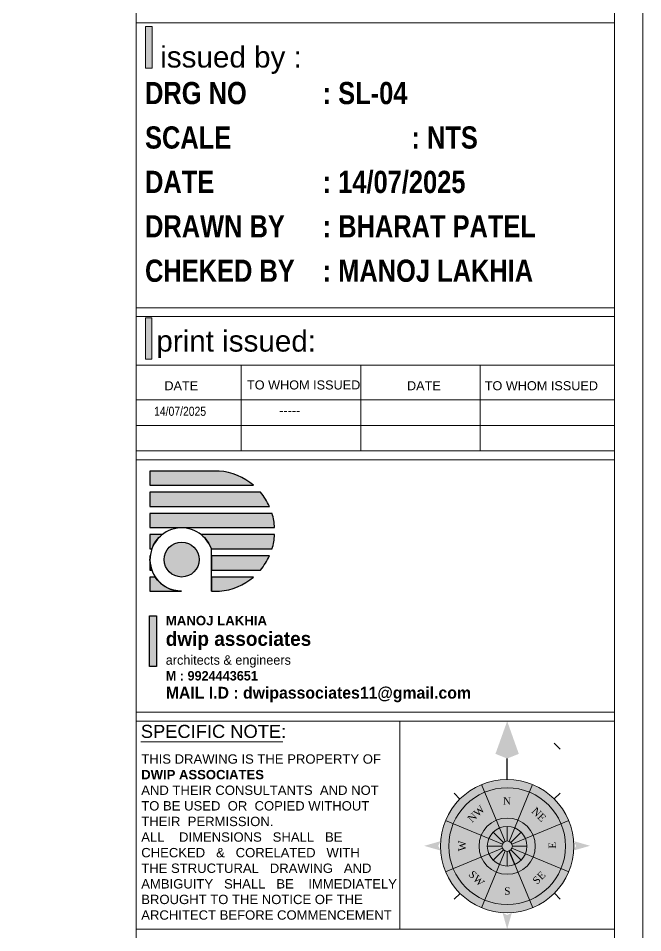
# Model space of a CAD drawing. Header units: millimetres. Extents: x 56222 to 162971, y -175692 to -121287.
# Drawn here: x 159801.9 to 159957.4, y -175217 to -174989.3 of the extents above; entities that cross this region are included whole.
import ezdxf
from ezdxf.enums import TextEntityAlignment as Align

# ---------------------------------------------------------------- set-up
doc = ezdxf.new("R2010")
doc.units = ezdxf.units.MM
doc.header["$MEASUREMENT"] = 0
for name, color, linetype, lineweight in [('plot boundary', 26, 'Continuous', 30), ('STAIRCASE', 45, 'Continuous', 25), ('X_SHEET', 7, 'Continuous', 9)]:
    doc.layers.add(name, color=color, linetype=linetype, lineweight=lineweight)
doc.styles.add("Cn_BT_0'-0", font='swissc.ttf')
doc.styles.add('DUTCH801', font='dutcheb.ttf', dxfattribs={"height": 6.5})
doc.styles.add('KATHA', font='swissc.ttf')
doc.styles.get("Standard").update_dxf_attribs({"font": 'arial.ttf', "height": 6})

# ---------------------------------------------------------------- blocks, each defined once
blk = doc.blocks.new('NORTH')
h = blk.add_hatch(color=9)
h.set_gradient(color1=(201, 201, 201), color2=(237, 237, 237), one_color=1, tint=0.9300000071525574, name='SPHERICAL')
edge = h.paths.add_edge_path()
edge.add_arc((329168.3621632035, -156620.0577519589), 24.14051075117318, 0, 360)
at = {"layer": 'X_SHEET'}
for color, points in [(224, [(329168.3937840788, -156574.8264257577), (329168.3734990569, -156588.3563374316), (329164.1479372866, -156586.6587594029)]), (230, [(329172.604132083, -156586.6714375416), (329168.3734990569, -156588.3563374316), (329168.3937840788, -156574.8264257577)]), (47, [(329165.3133689479, -156601.9569072046), (329168.3621632043, -156598.9172412079), (329171.4018292008, -156601.9660354646)]), (47, [(329153.429538835, -156609.3919497874), (329153.4359934898, -156605.0867582552), (329157.7411850221, -156605.0932129096)]), (47, [(329179.0279653758, -156605.1251275897), (329183.333156908, -156605.1315822445), (329183.3267022532, -156609.4367737767)]), (47, [(329147.2216738365, -156620.0292261466), (329150.2704680939, -156616.9895601498), (329150.2613398336, -156623.078020403)]), (47, [(329186.4538796975, -156623.0974179562), (329186.4630079575, -156617.0089577027), (329189.502673954, -156620.0577519591)]), (224, [(329143.4240205843, -156619.9287936278), (329144.2671044365, -156618.2362868549), (329138.3503037065, -156619.9364005112)]), (230, [(329144.2721756926, -156621.6187647733), (329143.4240205843, -156619.9287936278), (329138.3503037065, -156619.9364005112)]), (230, [(329192.4521507145, -156621.6187647733), (329193.3003058228, -156619.9287936278), (329198.3740227006, -156619.9364005112)]), (224, [(329193.3003058228, -156619.9287936278), (329192.4572219706, -156618.2362868549), (329198.3740227006, -156619.9364005112)]), (47, [(329153.3911695001, -156634.9839216731), (329153.3976241551, -156630.6787301413), (329157.6963610327, -156634.9903763278)]), (47, [(329178.9831413864, -156635.0222910077), (329183.2947875729, -156630.7235541302), (329183.2883329185, -156635.0287456625)]), (47, [(329171.3792621133, -156638.1585729527), (329165.2908018605, -156638.149444693), (329168.3304678571, -156641.1982389501)]), (230, [(329166.6755984594, -156644.1335473365), (329168.3655696049, -156644.9817024448), (329168.3579627215, -156650.0554193226)]), (224, [(329168.3655696049, -156644.9817024448), (329170.0580763778, -156644.1386185926), (329168.3579627215, -156650.0554193226)])]:
    blk.add_hatch(color=color, dxfattribs=at).paths.add_polyline_path(points)
at = {"color": 254, "lineweight": 5}
for p, q in [((329185.432082057, -156582.8466500555), (329187.5534024005, -156584.9679703991)), ((329168.3621632035, -156618.1806475668), (329168.3621632035, -156612.8824246743)), ((329167.0348499589, -156618.7304387143), (329163.2884406234, -156614.9840293787)), ((329169.6894764482, -156618.7304387143), (329173.4358857837, -156614.9840293787)), ((329166.4850588114, -156620.0577519589), (329161.186835919, -156620.0577519589)), ((329170.2392675956, -156620.0577519589), (329175.5374904882, -156620.0577519589)), ((329167.0348499589, -156621.3850652036), (329163.2884406234, -156625.1314745391)), ((329168.3621632035, -156621.934856351), (329168.3621632035, -156627.2330792435)), ((329169.6894764482, -156621.3850652036), (329173.4358857837, -156625.1314745391))]:
    blk.add_line(p, q, dxfattribs=at)
at = {"color": 250, "lineweight": 9}
for p, q in [((329151.3035802034, -156602.9878331054), (329149.1822598599, -156600.8665127618)), ((329167.6438264519, -156618.3235336306), (329159.1239896908, -156597.7548281713)), ((329169.0804999553, -156618.3235336306), (329177.6003367161, -156597.7548281712)), ((329185.432082057, -156602.9878331054), (329187.5534024005, -156600.8665127618)), ((329146.0592394161, -156610.8195784457), (329166.6279448753, -156619.3394152072)), ((329170.0963815318, -156619.3394152072), (329190.665086991, -156610.8195784457)), ((329146.0592394161, -156629.2959254722), (329166.6279448753, -156620.7760887106)), ((329170.0963815318, -156620.7760887106), (329190.665086991, -156629.2959254722)), ((329159.1239896906, -156642.3606757465), (329167.643826452, -156621.7919702872)), ((329177.6003367164, -156642.3606757465), (329169.0804999552, -156621.7919702872)), ((329151.3035802034, -156637.1276708124), (329149.1822598599, -156639.248991156)), ((329185.432082057, -156637.1276708124), (329187.5534024005, -156639.248991156))]:
    blk.add_line(p, q, dxfattribs=at)
at = {"color": 1}
blk.add_line((329171.108042077, -156626.6868899763), (329169.0804999553, -156621.7919702872), dxfattribs=at)
at = {"lineweight": 9}
for radius in [24.14051075117318, 21.14051075117984, 10.17532728460417, 7.17532728461083, 1.877104392100591]:
    blk.add_circle((329168.3621632035, -156620.0577519589), radius, dxfattribs=at)
at = {"layer": 'X_SHEET', "color": 29, "linetype": 'Continuous', "lineweight": 25}
blk.add_line((329168.3621632035, -156595.9172412077), (329168.3734990569, -156588.3563374316), dxfattribs=at)
at = {"layer": 'X_SHEET', "color": 26, "linetype": 'ByBlock', "lineweight": -2, "style": 'DUTCH801'}
for s, rotation, p in [('N', 359.9140980894007, (329168.303544484, -156602.3570721998)), ('NW', 44.91409808832454, (329156.1914607405, -156607.3916111174)), ('SE', 44.91409808832454, (329178.9328209858, -156630.5113682479)), ('S', 359.9140980894007, (329168.4133798605, -156634.9479959616))]:
    blk.add_text(s, height=2.7, rotation=rotation, dxfattribs=at).set_placement(p, align=Align.TOP_CENTER)
for s, rotation, p in [('NE', 314.9140980888976, (329178.9289929538, -156609.5513213008)), ('W', 89.91409808963222, (329153.4522928761, -156619.9590685183)), ('E', 89.91409808963222, (329186.0556431458, -156619.7610153191)), ('SW', 314.9140980888976, (329156.3279463934, -156632.6537724308))]:
    blk.add_text(s, height=2.7, rotation=rotation, dxfattribs=at).set_placement(p, align=Align.CENTER)
blk = doc.blocks.new('logo')
at = {"layer": 'STAIRCASE', "linetype": 'Continuous', "ltscale": 15}
h = blk.add_hatch(color=0, dxfattribs=at)
edge = h.paths.add_edge_path()
edge.add_line((52190.17701092365, -8438.837444591703), (52131.53455873378, -8438.837444591703))
edge.add_line((52131.53455873378, -8438.837444591703), (52131.53455873378, -8450.837444591703))
edge.add_line((52131.53455873378, -8450.837444591703), (52219.13353665334, -8450.837444591703))
edge.add_arc((52186.07938607487, -8489.66187546931), 50.98934499907119, 49.58975698155604, 85.39060465791819)
edge = h.paths.add_edge_path()
edge.add_line((52225.03581458451, -8456.763395546865), (52131.53455873378, -8456.763395546865))
edge.add_line((52131.53455873378, -8456.763395546865), (52131.53455873378, -8468.763395546865))
edge.add_line((52131.53455873378, -8468.763395546865), (52232.58924352859, -8468.763395546865))
edge.add_arc((52186.07938607487, -8489.66187546932), 50.98934499907353, 24.19602448674761, 40.1808997135473)
edge = h.paths.add_edge_path()
edge.add_line((52234.82091538775, -8474.689346502026), (52131.53455873378, -8474.689346502026))
edge.add_line((52131.53455873378, -8474.689346502026), (52131.53455873378, -8486.689346502026))
edge.add_line((52131.53455873378, -8486.689346502026), (52236.98201248032, -8486.689346502026))
edge.add_arc((52186.07938607487, -8489.661875469319), 50.98934499907579, 3.342070423068783, 17.07602453624784)
edge = h.paths.add_edge_path()
edge.add_line((52236.98312466052, -8492.615297457187), (52174.84297450418, -8492.615297457187))
edge.add_arc((52158.31490960281, -8513.686848498464), 26.78035086904048, 19.80006977347449, 51.890136656870425, ccw=False)
edge.add_line((52183.51201567423, -8504.615297457187), (52234.82678061332, -8504.615297457187))
edge.add_arc((52186.07938607487, -8489.66187546931), 50.98934499906755, 342.9464344103156, 356.6794360763926)
edge = h.paths.add_edge_path()
edge.add_line((52232.59782423588, -8510.541248412348), (52183.51201567423, -8510.541248412348))
edge.add_line((52183.51201567423, -8510.541248412348), (52183.51201567423, -8522.541248412348))
edge.add_line((52183.51201567423, -8522.541248412348), (52225.0519422947, -8522.541248412348))
edge.add_arc((52186.07938607487, -8489.66187546933), 50.98934499906079, 319.847196360396, 335.8275113473365)
edge = h.paths.add_edge_path()
edge.add_line((52219.15596601582, -8528.46719936751), (52183.51201567423, -8528.46719936751))
edge.add_line((52183.51201567423, -8528.46719936751), (52183.51201567423, -8540.46719936751))
edge.add_line((52183.51201567423, -8540.46719936751), (52190.40747653529, -8540.46719936751))
edge.add_arc((52186.07938607487, -8489.661875469317), 50.98934499906522, 274.8692539683935, 310.44335165766)
edge = h.paths.add_edge_path()
edge.add_line((52135.98268130251, -8528.46719936751), (52131.53455873377, -8528.46719936751))
edge.add_line((52131.53455873377, -8528.46719936751), (52131.53455873377, -8540.46719936751))
edge.add_line((52131.53455873377, -8540.46719936751), (52158.31490960281, -8540.46719936751))
edge.add_arc((52158.31490960281, -8513.686848498468), 26.78035086904129, 213.4981649148924, 270, ccw=False)
edge = h.paths.add_edge_path()
edge.add_line((52131.53455873377, -8513.686848498492), (52131.53455873377, -8522.541248412348))
edge.add_line((52131.53455873377, -8522.541248412348), (52133.04067776811, -8522.541248412348))
edge.add_arc((52158.31490960281, -8513.686848498477), 26.78035086904143, 180.0000000000311, 199.3070467286024, ccw=False)
edge = h.paths.add_edge_path()
edge.add_line((52131.71994028967, -8510.541248412348), (52131.53455873377, -8510.541248412348))
edge.add_line((52131.53455873377, -8510.541248412348), (52131.53455873377, -8513.686848498484))
edge.add_arc((52158.31490960281, -8513.686848498512), 26.78035086904129, 173.2545084101257, 179.9999999999416, ccw=False)
edge = h.paths.add_edge_path()
edge.add_line((52141.78684470145, -8492.615297457187), (52131.53455873378, -8492.615297457187))
edge.add_line((52131.53455873378, -8492.615297457187), (52131.53455873377, -8504.615297457187))
edge.add_line((52131.53455873377, -8504.615297457187), (52133.11780353139, -8504.615297457187))
edge.add_arc((52158.31490960281, -8513.686848498464), 26.7803508690404, 128.1098633431295, 160.1999302265254, ccw=False)
edge = h.paths.add_edge_path()
edge.add_arc((52158.31490960281, -8513.686848498468), 14.78035086904056, 0, 360)
at = {"layer": 'STAIRCASE', "color": 0, "linetype": 'Continuous', "ltscale": 15}
blk.add_line((52183.51201567423, -8540.46719936751), (52183.51201567423, -8504.615297457187), dxfattribs=at)
for points in [[(52190.17701092365, -8438.837444591703), (52131.53455873378, -8438.837444591703), (52131.53455873378, -8450.837444591703), (52219.13353665334, -8450.837444591703, 0.157493798181066)], [(52225.03581458451, -8456.763395546865), (52131.53455873378, -8456.763395546865), (52131.53455873378, -8468.763395546865), (52232.58924352859, -8468.763395546865, 0.06986049528061673)], [(52234.82091538775, -8474.689346502026), (52131.53455873378, -8474.689346502026), (52131.53455873378, -8486.689346502026), (52236.98201248032, -8486.689346502026, 0.05999751561566156)], [(52141.78684470145, -8492.615297457187), (52131.53455873378, -8492.615297457187), (52131.53455873377, -8504.615297457187), (52133.11780353139, -8504.615297457187, -0.1409416100228862)], [(52236.98312466052, -8492.615297457187), (52174.84297450418, -8492.615297457187, -0.1409416100228862), (52183.51201567423, -8504.615297457187), (52234.82678061332, -8504.615297457187, 0.05999334482245701)], [(52131.71994028967, -8510.541248412348), (52131.53455873377, -8510.541248412348), (52131.53455873377, -8513.686848498484, -0.02944126149860299)], [(52232.59782423588, -8510.541248412348), (52183.51201567423, -8510.541248412348), (52183.51201567423, -8522.541248412348), (52225.0519422947, -8522.541248412348, 0.06984050039736454)], [(52131.53455873377, -8513.686848498492), (52131.53455873377, -8522.541248412348), (52133.04067776811, -8522.541248412348, -0.08444273766313098)], [(52135.98268130251, -8528.46719936751), (52131.53455873377, -8528.46719936751), (52131.53455873377, -8540.46719936751), (52158.31490960281, -8540.46719936751, -0.251655065199232)], [(52219.15596601582, -8528.46719936751), (52183.51201567423, -8528.46719936751), (52183.51201567423, -8540.46719936751), (52190.40747653529, -8540.46719936751, 0.1564800313930307)]]:
    blk.add_lwpolyline(points, format="xyb", close=True, dxfattribs=at)
blk.add_circle((52158.31490960281, -8513.686848498468), 14.78035086904056, dxfattribs=at)
blk.add_arc((52158.31490960281, -8513.686848498468), 26.78035086904056, 19.8000697734819, 270, dxfattribs=at)

msp = doc.modelspace()

# ---------------------------------------------------------------- hatches: boundary and pattern name
at = {"layer": 'STAIRCASE', "linetype": 'Continuous', "ltscale": 15}
msp.add_hatch(color=251, dxfattribs=at).paths.add_polyline_path([(159834.61619511, -175138.1065949747), (159836.3370477989, -175138.1065949747), (159836.3370477989, -175150.6918358467), (159834.61619511, -175150.6918358467)])
at = {"layer": 'X_SHEET', "ltscale": 0.25}
h = msp.add_hatch(color=0, dxfattribs=at)
h.dxf.hatch_style = 1
h.paths.add_polyline_path([(159835.2441433779, -174991.371748343), (159833.6420834836, -174991.371748343), (159833.6420834836, -175001.6759584272), (159835.2441433779, -175001.6759584272)])
h = msp.add_hatch(color=0, dxfattribs=at)
h.dxf.hatch_style = 1
h.paths.add_polyline_path([(159835.2407115879, -175063.8446636591), (159833.6386516937, -175063.8446636591), (159833.6386516937, -175074.1488737435), (159835.2407115879, -175074.1488737435)])

# ---------------------------------------------------------------- linework, layer by layer
at = {"layer": 'plot boundary', "color": 251, "ltscale": 0.25}
msp.add_lwpolyline([(159834.61619511, -175138.1065949747), (159836.3370477989, -175138.1065949747), (159836.3370477989, -175150.6918358467), (159834.61619511, -175150.6918358467)], close=True, dxfattribs=at)
at = {"layer": 'X_SHEET', "color": 0, "linetype": 'Continuous', "lineweight": 9}
for p, q in [((159831.2952526681, -175075.6673470654), (159950.4344797039, -175075.6673470654)), ((159857.4312025301, -175075.6673470654), (159857.4312025301, -175097.0322194473)), ((159887.2074747012, -175075.6673470654), (159887.2074747012, -175097.0322194473)), ((159916.9730145124, -175075.6673470654), (159916.9730145124, -175097.0322194473)), ((159950.4344797039, -175084.3216493497), (159831.2959098818, -175084.3216493497)), ((159950.4344797039, -175090.6769343983), (159831.2965845547, -175090.6769343983))]:
    msp.add_line(p, q, dxfattribs=at)
at = {"layer": 'X_SHEET', "linetype": 'Continuous'}
msp.add_line((159832.4749953236, -175169.4845364778), (159867.7917043546, -175169.4845364778), dxfattribs=at)
at = {"layer": 'X_SHEET'}
for points in [[(159957.437857948, -175332.1892909314), (159190.2894894702, -175332.1892909314), (159190.2894894702, -174797.2564804485), (159957.437857948, -174797.2564804485)], [(159950.437857948, -175325.1892909314), (159197.2894894702, -175325.1892909314), (159197.2894894702, -174804.2564804485), (159950.437857948, -174804.2564804485)], [(159831.2972592275, -174804.2564804485), (159950.4378221351, -174804.2564804485), (159950.4379396814, -175325.1892909314), (159831.2973767738, -175325.1892909314)], [(159831.2972592275, -174990.3986466105), (159950.4378674945, -174990.3986466105), (159950.4378674945, -175061.3741411657), (159831.2972592275, -175061.3741411657)], [(159831.2972592275, -175097.0322194473), (159950.4344797039, -175097.0322194473), (159950.4344797039, -175063.5816992492), (159831.2972592275, -175063.5816992492)], [(159831.2972592275, -175099.2397775309), (159950.4378674945, -175099.2397775309), (159950.4378674945, -175162.1082068234), (159831.2972592275, -175162.1082068234)], [(159896.9382250086, -175216.093200324), (159831.2972592275, -175216.093200324), (159831.2972592275, -175164.3157649071), (159896.9382250094, -175164.3157649071)], [(159831.2972592275, -175216.093200324), (159950.4378674945, -175216.093200324), (159950.4378674945, -175164.3157649071), (159831.2972592275, -175164.3157649071)]]:
    msp.add_lwpolyline(points, close=True, dxfattribs=at)
at = {"layer": 'X_SHEET', "color": 0, "ltscale": 0.25}
for points in [[(159833.6420834836, -174991.3717483431), (159835.2441433779, -174991.3717483431), (159835.2441433779, -175001.6759584274), (159833.6420834836, -175001.6759584274)], [(159833.6386516937, -175063.8446636592), (159835.2407115879, -175063.8446636592), (159835.2407115879, -175074.1488737435), (159833.6386516937, -175074.1488737435)]]:
    msp.add_lwpolyline(points, close=True, dxfattribs=at)

# ---------------------------------------------------------------- block references
at = {"xscale": 0.6882641349497078, "yscale": 0.6882641349497078, "zscale": 0.6882641349497078, "rotation": 0.02728220589949871}
msp.add_blockref('NORTH', (-66682.3998354137, -67507.36786804185), dxfattribs=at)
at = {"layer": 'STAIRCASE', "color": 251, "linetype": 'Continuous', "xscale": 0.2942633925449627, "yscale": 0.2942633925449627, "zscale": 0.2942633925449627}
msp.add_blockref('logo', (144494.3409609628, -172618.807033395), dxfattribs=at)

# ---------------------------------------------------------------- texts
at = {"layer": 'plot boundary', "color": 251, "ltscale": 0.25, "insert": (159838.6754611597, -175138.1065949747), "char_height": 3.531160710809478, "attachment_point": 1}
msp.add_mtext('{\\fArial|b1|i0|c0|p34;\\H0.6667x;MANOJ LAKHIA\\fBankGothic Lt BT|b1|i0|c0|p34;\\P\\fBankGothic Md BT|b1|i0|c0|p34;\\H1.5x;dwip associates\\P\\fBankGothic Lt BT|b0|i0|c0|p34;\\H0.6667x;architects & engineers\\P\\fStylus BT|b1|i0|c0|p34;\\H0.9999x;M : 9924443651\\P\\H1.25x;MAIL I.D : dwipassociates11@gmail.com}', dxfattribs=at)
at = {"layer": 'X_SHEET', "color": 0, "ltscale": 0.25, "char_height": 5.280172871963283, "attachment_point": 1}
for s, insert in [('issued by :', (159837.296957115, -174996.2784489068)), ('{\\fArial|b0|i0|c0|p34;print issued:}', (159836.3196082054, -175067.0124522298))]:
    msp.add_mtext(s, dxfattribs=dict(at, insert=insert))
at = {"layer": 'X_SHEET', "color": 0, "linetype": 'Continuous', "insert": (159833.5115294345, -175005.1498813393), "char_height": 5.5286672042278, "attachment_point": 1, "line_spacing_factor": 1.2, "style": "Cn_BT_0'-0"}
msp.add_mtext('\\A1;{\\fSwis721 Cn BT|b1|i0|c0|p34;DRG NO ^I: SL-04\\PSCALE ^I^I: NTS\\PDATE ^I^I: 14/07/2025\\P\\A0;DRAWN BY ^I: BHARAT PATEL\\PCHEKED BY ^I: MANOJ LAKHIA}', dxfattribs=at)
at = {"layer": 'X_SHEET', "color": 0, "linetype": 'Continuous', "attachment_point": 1}
for s, insert, char_height in [('{\\fArial|b0|i0|c0|p34;DATE}', (159838.3322054244, -175079.6616241153), 2.258419395243443), ('{\\fArial|b0|i0|c0|p34;TO WHOM ISSUED}', (159858.8995542371, -175079.4672883252), 2.258419395243443), ('{\\fArial|b0|i0|c0|p34;DATE}', (159898.7398349968, -175079.6616241153), 2.258419395243443), ('{\\fArial|b0|i0|c0|p34;TO WHOM ISSUED}', (159918.0955990391, -175079.6616241153), 2.258419395243443), ('{\\fArial|b0|i0|c0|p34;-----}', (159866.9209708561, -175085.8225733739), 2.258419395243443), ('THIS DRAWING IS THE PROPERTY OF \\P{\\fArial|b1|i0|c0|p34;\\C59;DWIP ASSOCIATES\\C29; \\fArial|b0|i0|c0|p34;\\P}AND THEIR CONSULTANTS  AND NOT \\PTO BE USED  OR  COPIED WITHOUT \\PTHEIR  PERMISSION.\\PALL    DIMENSIONS   SHALL   BE   \\PCHECKED   &   CORELATED   WITH   \\PTHE STRUCTURAL   DRAWING   AND   \\PAMBIGUITY   SHALL   BE    IMMEDIATELY \\PBROUGHT TO THE NOTICE OF THE \\PARCHITECT BEFORE COMMENCEMENT', (159832.5644480221, -175172.5834493749), 2.330296609741346)]:
    msp.add_mtext(s, dxfattribs=dict(at, insert=insert, char_height=char_height))
at = {"layer": 'X_SHEET', "color": 0, "linetype": 'Continuous', "insert": (159835.7658932789, -175086.0169091639), "char_height": 2.258419395243443, "attachment_point": 1, "style": 'KATHA'}
msp.add_mtext('14/07/2025', dxfattribs=at)
at = {"layer": 'X_SHEET', "linetype": 'Continuous', "insert": (159832.4593998088, -175165.2344934954), "char_height": 3.262161348684978, "attachment_point": 1}
msp.add_mtext('SPECIFIC NOTE:', dxfattribs=at)

doc.saveas('drawing.dxf')
